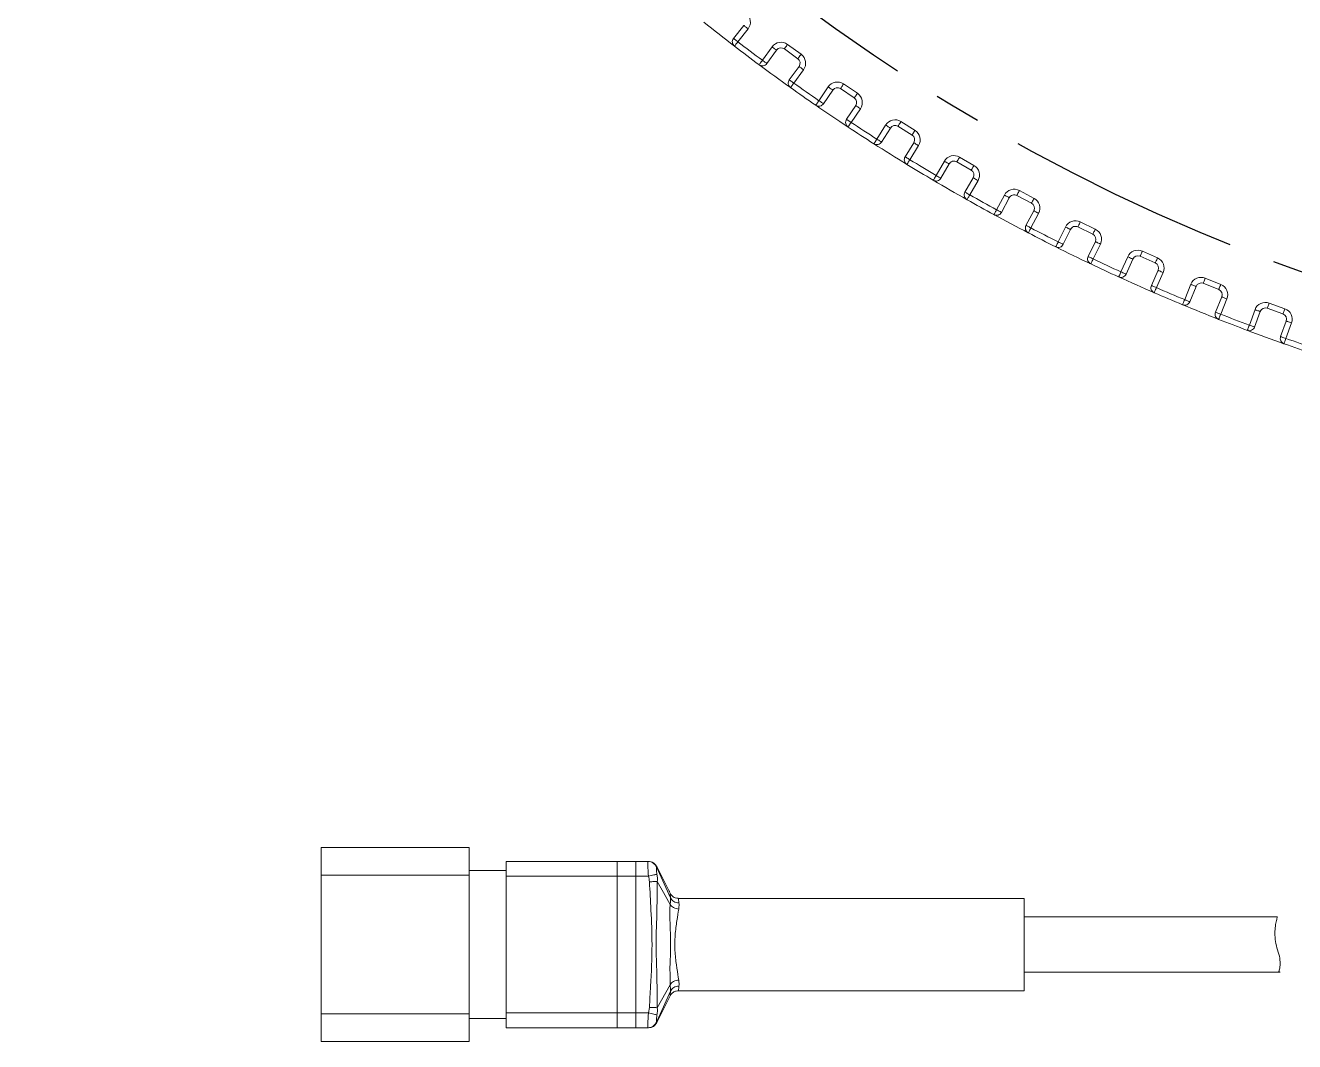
# Model space of a CAD drawing. Header units: millimetres. Extents: x 37 to 851, y 144 to 480.
# Drawn here: x 599 to 667.6, y 180 to 234.9 of the extents above; entities that cross this region are included whole.
import ezdxf

# ---------------------------------------------------------------- set-up
doc = ezdxf.new("R2010")
doc.units = ezdxf.units.MM
doc.linetypes.add('CENTERX2', pattern=[20.32, 12.7, -2.54, 2.54, -2.54])
doc.layers.add('FORMAT', color=7, linetype='Continuous')

msp = doc.modelspace()

# ---------------------------------------------------------------- linework, layer by layer
at = {"color": 7, "linetype": 'Continuous', "lineweight": 15}
for p, q in [((637.29966, 234.2274), (637.8506, 234.93258)), ((638.08701, 234.74788), (637.53606, 234.0427)), ((638.86131, 233.04405), (639.38731, 233.76803)), ((639.63001, 233.59169), (639.10401, 232.86772)), ((640.77717, 233.12906), (640.04905, 233.65806)), ((640.22539, 233.90077), (640.95351, 233.37176)), ((640.31754, 231.98604), (640.84354, 232.71001)), ((641.08624, 232.53368), (640.56025, 231.80971)), ((641.91954, 230.85792), (642.41995, 231.59981)), ((642.66866, 231.43205), (642.16825, 230.69016)), ((643.83126, 231.00973), (643.08513, 231.513)), ((643.25289, 231.76172), (643.99902, 231.25844)), ((643.41181, 229.85138), (643.91222, 230.59326)), ((644.16093, 230.4255), (643.66052, 229.68361)), ((645.0522, 228.77985), (645.52641, 229.53875)), ((645.78083, 229.37978), (645.30661, 228.62087)), ((646.95746, 228.99828), (646.19422, 229.47521)), ((646.35319, 229.72963), (647.11644, 229.2527)), ((646.57869, 227.826), (647.0529, 228.5849)), ((647.30732, 228.42592), (646.8331, 227.66701)), ((648.25547, 226.81237), (648.70291, 227.58736)), ((648.96272, 227.43736), (648.51528, 226.66236)), ((650.15195, 227.09716), (649.37253, 227.54716)), ((649.52253, 227.80697), (650.30195, 227.35697)), ((649.81432, 225.91237), (650.26176, 226.68736)), ((650.52157, 226.53736), (650.07413, 225.76237)), ((652.75704, 225.9961), (653.55169, 225.57357)), ((651.52546, 224.95788), (651.94558, 225.74801)), ((652.21047, 225.60717), (651.79035, 224.81704)), ((653.41085, 225.30869), (652.61619, 225.73121)), ((653.11477, 224.11283), (653.53489, 224.90296)), ((653.79977, 224.76212), (653.37965, 223.97199)), ((654.85818, 223.21864), (655.25047, 224.02296)), ((655.52011, 223.89145), (655.12782, 223.08713)), ((656.73017, 223.63504), (655.92126, 224.02957)), ((656.05277, 224.29921), (656.86168, 223.90467)), ((656.47601, 222.42958), (656.8683, 223.23389)), ((657.13794, 223.10238), (656.74564, 222.29806)), ((658.24956, 221.59677), (658.61355, 222.41429)), ((660.10588, 222.07824), (659.28369, 222.44431)), ((659.40571, 222.71838), (660.2279, 222.35231)), ((658.88761, 222.29227), (658.52363, 221.47476)), ((659.89395, 220.86465), (660.25793, 221.68216)), ((660.53199, 221.56014), (660.16801, 220.74262)), ((662.81179, 221.25551), (663.64625, 220.91838)), ((661.69549, 220.09425), (662.03071, 220.92397)), ((662.30887, 220.81159), (661.97364, 219.98187)), ((663.53387, 220.64022), (662.69941, 220.97736)), ((663.36442, 219.41996), (663.69964, 220.24968)), ((663.9778, 220.1373), (663.64257, 219.30758)), ((667.00996, 219.3227), (666.16423, 219.63051)), ((666.26684, 219.91242), (667.11256, 219.60461)), ((665.19175, 218.71291), (665.49781, 219.55382)), ((665.77972, 219.45121), (665.47365, 218.6103)), ((666.88319, 218.09727), (667.18926, 218.93818)), ((667.47117, 218.83558), (667.1651, 217.99466)), ((615.01224, 190.45388), (618.01224, 190.45388)), ((615.01224, 188.95387), (615.01224, 190.45388)), ((618.01224, 190.45388), (623.01224, 190.45388)), ((623.01224, 190.45388), (623.01224, 188.95387)), ((625.01224, 189.70387), (631.01224, 189.70387)), ((632.01224, 189.70387), (631.01224, 189.70387)), ((632.01224, 189.70387), (632.67723, 189.70387)), ((632.67723, 189.70387), (632.68712, 189.70387)), ((633.89116, 187.94214), (633.15033, 189.42708)), ((623.01224, 188.95387), (615.01224, 188.95387)), ((615.01224, 181.45387), (615.01224, 188.95387)), ((623.01224, 189.20388), (625.01224, 189.20388)), ((623.01224, 181.45387), (623.01224, 188.95387)), ((625.01224, 181.50387), (625.01224, 188.90387)), ((625.01224, 188.90387), (631.01224, 188.90387)), ((631.01224, 181.50387), (631.01224, 188.90387)), ((632.01224, 188.90387), (631.01224, 188.90387)), ((632.01224, 188.90387), (632.70192, 188.90387)), ((632.01224, 181.50387), (632.01224, 188.90387)), ((633.14528, 189.404), (633.88672, 187.73277)), ((653.01224, 187.70387), (634.32444, 187.70387)), ((653.01224, 182.70387), (653.01224, 187.70387)), ((666.70612, 186.70386), (653.01224, 186.70386)), ((653.01224, 183.70387), (666.85287, 183.70387)), ((633.17399, 181.78824), (633.88046, 183.03031)), ((634.32444, 182.70387), (653.01224, 182.70387)), ((633.15033, 180.98066), (633.89116, 182.4656)), ((615.01224, 181.45387), (623.01224, 181.45387)), ((615.01224, 179.95388), (615.01224, 181.45387)), ((623.01224, 181.45387), (623.01224, 179.95388)), ((623.01224, 181.20388), (625.01224, 181.20388)), ((625.01224, 181.50387), (631.01224, 181.50387)), ((632.01224, 181.50387), (631.01224, 181.50387)), ((632.01224, 181.50387), (632.70192, 181.50387)), ((632.70192, 181.50387), (632.75331, 181.80912)), ((625.01224, 180.70387), (631.01224, 180.70387)), ((632.01224, 180.70387), (631.01224, 180.70387)), ((632.01224, 180.70387), (632.67723, 180.70387)), ((632.68712, 180.70387), (632.67723, 180.70387)), ((618.01224, 179.95388), (615.01224, 179.95388)), ((623.01224, 179.95388), (618.01224, 179.95388))]:
    msp.add_line(p, q, dxfattribs=at)
at = {"color": 7, "linetype": 'Continuous', "lineweight": 15, "flags": 128}
for points in [[(637.8506, 234.93258), (637.85515, 234.92903), (637.8686, 234.91852), (637.89044, 234.90145), (637.91984, 234.87848), (637.95567, 234.85049), (637.99654, 234.81856), (638.04088, 234.78391), (638.08701, 234.74788)], [(637.29966, 234.2274), (637.3042, 234.22385), (637.31766, 234.21334), (637.3395, 234.19627), (637.3689, 234.1733), (637.40472, 234.14532), (637.4456, 234.11338), (637.48994, 234.07873), (637.53606, 234.0427)], [(637.35368, 233.80451), (637.35718, 233.80909), (637.36756, 233.82264), (637.38441, 233.84465), (637.4071, 233.87427), (637.43473, 233.91037), (637.46626, 233.95155), (637.50048, 233.99623), (637.53606, 234.0427)], [(639.63001, 233.59169), (639.62535, 233.59508), (639.61154, 233.60512), (639.58911, 233.62141), (639.55892, 233.64334), (639.52215, 233.67007), (639.48019, 233.70055), (639.43466, 233.73363), (639.38731, 233.76803)], [(640.04905, 233.65806), (640.05244, 233.66273), (640.06248, 233.67654), (640.07877, 233.69897), (640.1007, 233.72915), (640.12743, 233.76593), (640.15791, 233.80789), (640.19099, 233.85342), (640.22539, 233.90077)], [(640.77717, 233.12906), (640.78056, 233.13372), (640.79059, 233.14754), (640.80689, 233.16996), (640.82882, 233.20014), (640.85554, 233.23692), (640.88603, 233.27888), (640.9191, 233.32441), (640.95351, 233.37176)], [(638.68262, 232.80308), (638.68605, 232.80771), (638.69622, 232.82142), (638.71273, 232.84369), (638.73496, 232.87366), (638.76203, 232.91017), (638.79293, 232.95184), (638.82645, 232.99704), (638.86131, 233.04405)], [(639.10401, 232.86772), (639.09935, 232.87111), (639.08554, 232.88114), (639.06311, 232.89744), (639.03293, 232.91937), (638.99615, 232.94609), (638.95419, 232.97657), (638.90866, 233.00965), (638.86131, 233.04405)], [(640.84354, 232.71001), (640.8482, 232.70662), (640.86201, 232.6966), (640.88444, 232.6803), (640.91462, 232.65837), (640.9514, 232.63165), (640.99337, 232.60116), (641.03889, 232.56808), (641.08624, 232.53368)], [(640.31754, 231.98604), (640.32221, 231.98265), (640.33601, 231.97262), (640.35845, 231.95632), (640.38863, 231.93439), (640.4254, 231.90768), (640.46737, 231.87719), (640.5129, 231.84411), (640.56025, 231.80971)], [(640.38628, 231.56529), (640.38963, 231.56999), (640.39953, 231.5839), (640.4156, 231.60649), (640.43724, 231.63688), (640.4636, 231.67391), (640.49367, 231.71617), (640.52631, 231.76203), (640.56025, 231.80971)], [(642.66866, 231.43205), (642.66388, 231.43527), (642.64973, 231.44482), (642.62675, 231.46032), (642.59581, 231.48119), (642.55813, 231.50661), (642.51513, 231.53561), (642.46847, 231.56708), (642.41995, 231.59981)], [(643.08513, 231.513), (643.08835, 231.51779), (643.0979, 231.53194), (643.1134, 231.55492), (643.13426, 231.58585), (643.15969, 231.62354), (643.18869, 231.66654), (643.22016, 231.71319), (643.25289, 231.76172)], [(641.74937, 230.61086), (641.75263, 230.6156), (641.76232, 230.62966), (641.77804, 230.65249), (641.79921, 230.68322), (641.82499, 230.72066), (641.85441, 230.76337), (641.88634, 230.80972), (641.91954, 230.85792)], [(642.16825, 230.69016), (642.16347, 230.69339), (642.14932, 230.70293), (642.12633, 230.71844), (642.0954, 230.7393), (642.05772, 230.76472), (642.01471, 230.79372), (641.96806, 230.82519), (641.91954, 230.85792)], [(643.83126, 231.00973), (643.83449, 231.01451), (643.84403, 231.02866), (643.85954, 231.05165), (643.8804, 231.08258), (643.90582, 231.12027), (643.93482, 231.16327), (643.96629, 231.20992), (643.99902, 231.25844)], [(643.91222, 230.59326), (643.917, 230.59004), (643.93115, 230.58049), (643.95413, 230.56499), (643.98506, 230.54413), (644.02275, 230.51871), (644.06575, 230.4897), (644.11241, 230.45823), (644.16093, 230.4255)], [(643.41181, 229.85138), (643.41659, 229.84815), (643.43074, 229.83861), (643.45372, 229.8231), (643.48465, 229.80224), (643.52234, 229.77682), (643.56534, 229.74781), (643.612, 229.71634), (643.66052, 229.68361)], [(643.49519, 229.43328), (643.49837, 229.43809), (643.50778, 229.45234), (643.52305, 229.47547), (643.54361, 229.5066), (643.56867, 229.54454), (643.59725, 229.58782), (643.62826, 229.63478), (643.66052, 229.68361)], [(645.78083, 229.37978), (645.77594, 229.38283), (645.76146, 229.39188), (645.73795, 229.40657), (645.70631, 229.42634), (645.66776, 229.45043), (645.62377, 229.47791), (645.57605, 229.50773), (645.52641, 229.53875)], [(646.19422, 229.47521), (646.19727, 229.4801), (646.20632, 229.49458), (646.22101, 229.51809), (646.24078, 229.54973), (646.26487, 229.58828), (646.29236, 229.63227), (646.32218, 229.67999), (646.35319, 229.72963)], [(646.95746, 228.99828), (646.96052, 229.00317), (646.96956, 229.01765), (646.98425, 229.04116), (647.00403, 229.0728), (647.02811, 229.11135), (647.0556, 229.15534), (647.08542, 229.20306), (647.11644, 229.2527)], [(644.89075, 228.52699), (644.89385, 228.53186), (644.90304, 228.54624), (644.91796, 228.56961), (644.93803, 228.60105), (644.9625, 228.63937), (644.99042, 228.68309), (645.0207, 228.73052), (645.0522, 228.77985)], [(645.30661, 228.62087), (645.30172, 228.62392), (645.28725, 228.63298), (645.26374, 228.64766), (645.2321, 228.66743), (645.19354, 228.69152), (645.14956, 228.71901), (645.10183, 228.74883), (645.0522, 228.77985)], [(647.0529, 228.5849), (647.05779, 228.58184), (647.07226, 228.57279), (647.09578, 228.5581), (647.12741, 228.53833), (647.16597, 228.51424), (647.20996, 228.48676), (647.25768, 228.45693), (647.30732, 228.42592)], [(646.57869, 227.826), (646.58357, 227.82294), (646.59805, 227.81389), (646.62156, 227.7992), (646.6532, 227.77943), (646.69175, 227.75534), (646.73574, 227.72786), (646.78347, 227.69803), (646.8331, 227.66701)], [(646.67661, 227.41107), (646.67962, 227.41598), (646.68852, 227.43055), (646.70298, 227.4542), (646.72245, 227.48603), (646.74616, 227.52481), (646.77321, 227.56907), (646.80257, 227.61708), (646.8331, 227.66701)], [(648.96272, 227.43736), (648.95773, 227.44024), (648.94295, 227.44877), (648.91894, 227.46264), (648.88663, 227.48129), (648.84725, 227.50402), (648.80234, 227.52995), (648.7536, 227.55809), (648.70291, 227.58736)], [(649.37253, 227.54716), (649.37541, 227.55216), (649.38395, 227.56694), (649.39781, 227.59095), (649.41646, 227.62326), (649.4392, 227.66263), (649.46513, 227.70755), (649.49327, 227.75629), (649.52253, 227.80697)], [(650.15195, 227.09716), (650.15483, 227.10216), (650.16337, 227.11694), (650.17723, 227.14095), (650.19589, 227.17326), (650.21862, 227.21263), (650.24455, 227.25755), (650.27269, 227.30629), (650.30195, 227.35697)], [(648.10295, 226.55403), (648.10588, 226.559), (648.11456, 226.5737), (648.12865, 226.59757), (648.14762, 226.6297), (648.17073, 226.66885), (648.19711, 226.7135), (648.22572, 226.76197), (648.25547, 226.81237)], [(648.51528, 226.66236), (648.51029, 226.66525), (648.4955, 226.67379), (648.4715, 226.68764), (648.43919, 226.7063), (648.39982, 226.72903), (648.3549, 226.75497), (648.30616, 226.7831), (648.25547, 226.81237)], [(650.26176, 226.68736), (650.26675, 226.68448), (650.28154, 226.67594), (650.30554, 226.66208), (650.33785, 226.64342), (650.37723, 226.62069), (650.42214, 226.59476), (650.47088, 226.56662), (650.52157, 226.53736)], [(649.81432, 225.91237), (649.81931, 225.90948), (649.83409, 225.90095), (649.8581, 225.88709), (649.89041, 225.86843), (649.92979, 225.84571), (649.9747, 225.81977), (650.02344, 225.79163), (650.07413, 225.76237)], [(652.61619, 225.73121), (652.6189, 225.7363), (652.62691, 225.75137), (652.63993, 225.77586), (652.65744, 225.8088), (652.67879, 225.84894), (652.70314, 225.89473), (652.72956, 225.94443), (652.75704, 225.9961)], [(649.92667, 225.50111), (649.9295, 225.50613), (649.93789, 225.52099), (649.95152, 225.54514), (649.96986, 225.57763), (649.9922, 225.61722), (650.0177, 225.66239), (650.04536, 225.7114), (650.07413, 225.76237)], [(652.21047, 225.60717), (652.20538, 225.60988), (652.1903, 225.61789), (652.16582, 225.63091), (652.13289, 225.64842), (652.09275, 225.66977), (652.04695, 225.69412), (651.99726, 225.72054), (651.94558, 225.74801)], [(653.41085, 225.30869), (653.41355, 225.31378), (653.42157, 225.32885), (653.43458, 225.35333), (653.4521, 225.38627), (653.47344, 225.42641), (653.49779, 225.47221), (653.52421, 225.5219), (653.55169, 225.57357)], [(651.38205, 224.69438), (651.3848, 224.69944), (651.39296, 224.71444), (651.40622, 224.73879), (651.42405, 224.77156), (651.44578, 224.81149), (651.47058, 224.85704), (651.49748, 224.90647), (651.52546, 224.95788)], [(651.79035, 224.81704), (651.78526, 224.81975), (651.77018, 224.82775), (651.7457, 224.84077), (651.71276, 224.85829), (651.67262, 224.87963), (651.62683, 224.90398), (651.57714, 224.9304), (651.52546, 224.95788)], [(653.53489, 224.90296), (653.53998, 224.90026), (653.55505, 224.89224), (653.57953, 224.87923), (653.61247, 224.86171), (653.65261, 224.84037), (653.69841, 224.81602), (653.7481, 224.7896), (653.79977, 224.76212)], [(653.11477, 224.11283), (653.11986, 224.11012), (653.13493, 224.10211), (653.15941, 224.0891), (653.19235, 224.07158), (653.23249, 224.05023), (653.27829, 224.02589), (653.32797, 223.99947), (653.37965, 223.97199)], [(653.2414, 223.70574), (653.24406, 223.71086), (653.25192, 223.72601), (653.2647, 223.75062), (653.28189, 223.78373), (653.30284, 223.82407), (653.32674, 223.8701), (653.35268, 223.92005), (653.37965, 223.97199)], [(655.52011, 223.89145), (655.51493, 223.89397), (655.49958, 223.90145), (655.47466, 223.91361), (655.44113, 223.92996), (655.40027, 223.94989), (655.35366, 223.97263), (655.30307, 223.9973), (655.25047, 224.02296)], [(655.92126, 224.02957), (655.92378, 224.03475), (655.93127, 224.05009), (655.94342, 224.07502), (655.95978, 224.10855), (655.97971, 224.14941), (656.00244, 224.19602), (656.02711, 224.2466), (656.05277, 224.29921)], [(656.73017, 223.63504), (656.7327, 223.64022), (656.74018, 223.65556), (656.75233, 223.68048), (656.76869, 223.71401), (656.78862, 223.75487), (656.81135, 223.80149), (656.83603, 223.85207), (656.86168, 223.90467)], [(654.72404, 222.9503), (654.72662, 222.95545), (654.73426, 222.97073), (654.74665, 222.99552), (654.76333, 223.02889), (654.78366, 223.06956), (654.80685, 223.11595), (654.83201, 223.16629), (654.85818, 223.21864)], [(655.12782, 223.08713), (655.12264, 223.08965), (655.10729, 223.09714), (655.08237, 223.10929), (655.04884, 223.12565), (655.00798, 223.14558), (654.96136, 223.16832), (654.91078, 223.19299), (654.85818, 223.21864)], [(656.8683, 223.23389), (656.87348, 223.23136), (656.88882, 223.22388), (656.91374, 223.21172), (656.94727, 223.19537), (656.98813, 223.17544), (657.03475, 223.1527), (657.08533, 223.12803), (657.13794, 223.10238)], [(656.47601, 222.42958), (656.48119, 222.42704), (656.49653, 222.41956), (656.52145, 222.40741), (656.55498, 222.39106), (656.59584, 222.37113), (656.64246, 222.34839), (656.69304, 222.32372), (656.74564, 222.29806)], [(658.88761, 222.29227), (658.88234, 222.29461), (658.86675, 222.30155), (658.84142, 222.31283), (658.80734, 222.32801), (658.76581, 222.3465), (658.71842, 222.3676), (658.66701, 222.39048), (658.61355, 222.41429)], [(659.28369, 222.44431), (659.28604, 222.44957), (659.29298, 222.46518), (659.30426, 222.4905), (659.31943, 222.52458), (659.33792, 222.56612), (659.35902, 222.61349), (659.38191, 222.6649), (659.40571, 222.71838)], [(656.61677, 222.02716), (656.61925, 222.03236), (656.62658, 222.04778), (656.63849, 222.07281), (656.65452, 222.1065), (656.67405, 222.14756), (656.69633, 222.19439), (656.7205, 222.24521), (656.74564, 222.29806)], [(660.10588, 222.07824), (660.10823, 222.08351), (660.11517, 222.09911), (660.12645, 222.12444), (660.14162, 222.15852), (660.16012, 222.20005), (660.18121, 222.24743), (660.2041, 222.29884), (660.2279, 222.35231)], [(660.25793, 221.68216), (660.26319, 221.67982), (660.27879, 221.67287), (660.30412, 221.6616), (660.3382, 221.64642), (660.37973, 221.62793), (660.42711, 221.60684), (660.47852, 221.58394), (660.53199, 221.56014)], [(658.12488, 221.32391), (658.12727, 221.32916), (658.13437, 221.34468), (658.14589, 221.3699), (658.1614, 221.40383), (658.18029, 221.44518), (658.20185, 221.49235), (658.22524, 221.54354), (658.24956, 221.59677)], [(658.52363, 221.47476), (658.51836, 221.47709), (658.50277, 221.48404), (658.47744, 221.49532), (658.44336, 221.5105), (658.40183, 221.52898), (658.35444, 221.55008), (658.30303, 221.57297), (658.24956, 221.59677)], [(662.69941, 220.97736), (662.70156, 220.9827), (662.70796, 220.99854), (662.71835, 221.02424), (662.73232, 221.05883), (662.74935, 221.10098), (662.76878, 221.14908), (662.78986, 221.20125), (662.81179, 221.25551)], [(659.89395, 220.86465), (659.89921, 220.8623), (659.91481, 220.85536), (659.94013, 220.84409), (659.97422, 220.82891), (660.01575, 220.81042), (660.06313, 220.78932), (660.11454, 220.76643), (660.16801, 220.74262)], [(660.04867, 220.46738), (660.05096, 220.47267), (660.05775, 220.48834), (660.06878, 220.51377), (660.08362, 220.548), (660.10171, 220.58971), (660.12234, 220.6373), (660.14473, 220.68893), (660.16801, 220.74262)], [(662.30887, 220.81159), (662.30352, 220.81375), (662.2877, 220.82015), (662.26199, 220.83053), (662.2274, 220.8445), (662.18525, 220.86154), (662.13716, 220.88097), (662.08498, 220.90204), (662.03071, 220.92397)], [(663.53387, 220.64022), (663.53603, 220.64557), (663.54243, 220.66139), (663.55281, 220.68709), (663.56679, 220.72169), (663.58382, 220.76384), (663.60325, 220.81193), (663.62433, 220.86411), (663.64625, 220.91838)], [(661.5804, 219.8172), (661.58261, 219.82253), (661.58916, 219.83829), (661.59979, 219.8639), (661.61411, 219.89835), (661.63155, 219.94033), (661.65144, 219.98823), (661.67303, 220.04021), (661.69549, 220.09425)], [(661.97364, 219.98187), (661.9683, 219.98403), (661.95247, 219.99043), (661.92676, 220.00081), (661.89217, 220.01478), (661.85002, 220.03182), (661.80193, 220.05125), (661.74975, 220.07233), (661.69549, 220.09425)], [(663.69964, 220.24968), (663.70499, 220.24752), (663.72082, 220.24113), (663.74652, 220.23074), (663.78112, 220.21676), (663.82326, 220.19974), (663.87135, 220.18031), (663.92353, 220.15922), (663.9778, 220.1373)], [(666.16423, 219.63051), (666.16621, 219.63593), (666.17204, 219.65197), (666.18153, 219.67803), (666.19429, 219.71309), (666.20983, 219.7558), (666.22757, 219.80454), (666.24682, 219.85743), (666.26684, 219.91242)], [(663.36442, 219.41996), (663.36976, 219.4178), (663.38559, 219.41141), (663.4113, 219.40102), (663.44588, 219.38704), (663.48804, 219.37001), (663.53613, 219.35059), (663.58831, 219.3295), (663.64257, 219.30758)], [(663.53291, 219.02834), (663.53501, 219.03371), (663.54126, 219.0496), (663.55139, 219.0754), (663.56503, 219.11013), (663.58165, 219.15244), (663.6006, 219.20072), (663.62118, 219.2531), (663.64257, 219.30758)], [(665.77972, 219.45121), (665.7743, 219.45318), (665.75826, 219.45902), (665.73221, 219.46851), (665.69715, 219.48126), (665.65443, 219.49681), (665.60569, 219.51455), (665.55281, 219.5338), (665.49781, 219.55382)], [(667.00996, 219.3227), (667.01193, 219.32812), (667.01777, 219.34416), (667.02725, 219.3702), (667.04001, 219.40527), (667.05556, 219.44799), (667.0733, 219.49672), (667.09254, 219.54961), (667.11256, 219.60461)], [(667.18926, 218.93818), (667.19468, 218.93621), (667.21072, 218.93037), (667.23677, 218.92089), (667.27183, 218.90813), (667.31455, 218.89259), (667.36328, 218.87485), (667.41617, 218.85559), (667.47117, 218.83558)], [(665.08639, 218.43201), (665.08842, 218.43741), (665.09441, 218.4534), (665.10415, 218.47935), (665.11725, 218.51428), (665.13322, 218.55685), (665.15143, 218.60541), (665.17119, 218.65811), (665.19175, 218.71291)], [(665.47365, 218.6103), (665.46824, 218.61227), (665.4522, 218.61811), (665.42614, 218.62759), (665.39109, 218.64035), (665.34836, 218.6559), (665.29963, 218.67364), (665.24674, 218.69289), (665.19175, 218.71291)], [(666.88319, 218.09727), (666.88861, 218.0953), (666.90465, 218.08946), (666.9307, 218.07998), (666.96576, 218.06722), (667.00848, 218.05167), (667.05722, 218.03393), (667.1101, 218.01468), (667.1651, 217.99466)], [(667.06525, 217.71177), (667.06716, 217.7172), (667.07285, 217.7333), (667.08207, 217.75945), (667.09449, 217.79463), (667.10963, 217.83749), (667.12689, 217.88641), (667.14562, 217.93948), (667.1651, 217.99466)], [(632.70192, 188.90387), (632.77685, 188.92119), (632.85, 188.93808), (632.91963, 188.95416), (632.98408, 188.96905), (633.0418, 188.98239), (633.09145, 188.99386), (633.13182, 189.00319), (633.16195, 189.01015)], [(633.17399, 188.61951), (633.51224, 188.02482), (633.88046, 187.37744)], [(633.14528, 181.00374), (633.51224, 181.83089), (633.88672, 182.67496)], [(632.70192, 181.50387), (632.77685, 181.48657), (632.85, 181.46965), (632.91963, 181.45357), (632.98408, 181.43869), (633.0418, 181.42535), (633.09145, 181.41388), (633.13182, 181.40455), (633.16195, 181.39759)]]:
    msp.add_lwpolyline(points, dxfattribs=at)
at = {"color": 8, "linetype": 'Continuous', "lineweight": 15, "flags": 128}
for points in [[(633.15033, 189.42708), (633.14776, 189.41425), (633.14528, 189.404), (633.14528, 189.404), (633.14528, 189.404)], [(633.8743, 182.46037), (633.87533, 182.4755), (633.88672, 182.67495), (633.88672, 182.67496), (633.88672, 182.67496)]]:
    msp.add_lwpolyline(points, dxfattribs=at)
at = {"color": 7, "linetype": 'Continuous', "lineweight": 15}
for centre, radius, start, end in [((637.6142, 235.11727), 0.6, 322, 52), ((703.01224, 319.55387), 108, 231.4413972, 232.5586028), ((637.53606, 234.0427), 0.3, 142, 232.5586028), ((703.01224, 319.55387), 107.7, 232.5586028, 233.4413972), ((703.01224, 319.55387), 108, 232.5586028, 233.4413972), ((639.87272, 233.41536), 0.6, 54, 144), ((639.87272, 233.41536), 0.3, 54, 144), ((640.60083, 232.88635), 0.6, 324, 54), ((638.86131, 233.04406), 0.3, 233.4413972, 324), ((703.01224, 319.55387), 108, 233.4413972, 234.5586028), ((640.60083, 232.88635), 0.3, 324, 54), ((640.56025, 231.80971), 0.3, 144, 234.5586028), ((703.01224, 319.55387), 108, 234.5586028, 235.4413972), ((703.01224, 319.55387), 107.7, 234.5586028, 235.4413972), ((642.91737, 231.26429), 0.6, 56, 146), ((642.91737, 231.26429), 0.3, 56, 146), ((641.91954, 230.85792), 0.3, 235.4413972, 326), ((703.01224, 319.55387), 108, 235.4413972, 236.5586028), ((643.66351, 230.76102), 0.3, 326, 56), ((643.66351, 230.76102), 0.6, 326, 56), ((643.66052, 229.68361), 0.3, 146, 236.5586028), ((703.01224, 319.55387), 108, 236.5586028, 237.4413972), ((703.01224, 319.55387), 107.7, 236.5586028, 237.4413972), ((646.03524, 229.2208), 0.6, 58, 148), ((646.03524, 229.2208), 0.3, 58, 148), ((646.79849, 228.74387), 0.6, 328, 58), ((645.0522, 228.77985), 0.3, 237.4413972, 328), ((646.79849, 228.74387), 0.3, 328, 58), ((703.01224, 319.55387), 108, 237.4413972, 238.5586028), ((649.22253, 227.28736), 0.6, 60, 150), ((646.8331, 227.66702), 0.3, 148, 238.5586028), ((703.01224, 319.55387), 108, 238.5586028, 239.4413972), ((703.01224, 319.55387), 107.7, 238.5586028, 239.4413972), ((649.22253, 227.28736), 0.3, 60, 150), ((650.00195, 226.83736), 0.6, 330, 60), ((648.25547, 226.81237), 0.3, 239.4413972, 330), ((703.01224, 319.55387), 108, 239.4413972, 240.5586028), ((650.00195, 226.83736), 0.3, 330, 60), ((650.07413, 225.76237), 0.3, 150, 240.5586028), ((652.47535, 225.46633), 0.6, 62, 152), ((703.01224, 319.55387), 108, 240.5586028, 241.4413972), ((703.01224, 319.55387), 107.7, 240.5586028, 241.4413972), ((652.47535, 225.46633), 0.3, 62, 152), ((653.27, 225.04381), 0.3, 332, 62), ((653.27, 225.04381), 0.6, 332, 62), ((651.52546, 224.95788), 0.3, 241.4413972, 332), ((703.01224, 319.55387), 108, 241.4413972, 242.5586028), ((653.37965, 223.97199), 0.3, 152, 242.5586028), ((703.01224, 319.55387), 107.7, 242.5586028, 243.4413972), ((655.78975, 223.75993), 0.6, 64, 154), ((655.78975, 223.75993), 0.3, 64, 154), ((656.59866, 223.3654), 0.6, 334, 64), ((703.01224, 319.55387), 108, 242.5586028, 243.4413972), ((654.85818, 223.21864), 0.3, 243.4413972, 334), ((656.59866, 223.3654), 0.3, 334, 64), ((703.01224, 319.55387), 108, 243.4413972, 244.5586028), ((656.74565, 222.29806), 0.3, 154, 244.5586028), ((659.16167, 222.17025), 0.6, 66, 156), ((659.16167, 222.17025), 0.3, 66, 156), ((703.01224, 319.55387), 108, 244.5586028, 245.4413972), ((703.01224, 319.55387), 107.7, 244.5586028, 245.4413972), ((659.98386, 221.80418), 0.3, 336, 66), ((659.98386, 221.80418), 0.6, 336, 66), ((658.24956, 221.59677), 0.3, 245.4413972, 336), ((703.01224, 319.55387), 108, 245.4413972, 246.5586028), ((662.58702, 220.69921), 0.6, 68, 158), ((662.58702, 220.69921), 0.3, 68, 158), ((660.16801, 220.74263), 0.3, 156, 246.5586028), ((703.01224, 319.55387), 108, 246.5586028, 247.4413972), ((703.01224, 319.55387), 107.7, 246.5586028, 247.4413972), ((663.42149, 220.36206), 0.3, 338, 68), ((663.42149, 220.36206), 0.6, 338, 68), ((661.69549, 220.09425), 0.3, 247.4413972, 338), ((703.01224, 319.55387), 108, 247.4413972, 248.5586028), ((666.06163, 219.34861), 0.6, 70, 160), ((666.06163, 219.34861), 0.3, 70, 160), ((663.64257, 219.30758), 0.3, 158, 248.5586028), ((703.01224, 319.55387), 108, 248.5586028, 249.4413972), ((703.01224, 319.55387), 107.7, 248.5586028, 249.4413972), ((666.90735, 219.04079), 0.3, 340, 70), ((666.90735, 219.04079), 0.6, 340, 70), ((665.19175, 218.71291), 0.3, 249.4413972, 340), ((703.01224, 319.55387), 108, 249.4413972, 250.5586028), ((667.1651, 217.99466), 0.3, 160, 250.5586028), ((703.01224, 319.55387), 108, 250.5586028, 251.4413972), ((703.01224, 319.55387), 107.7, 250.5586028, 251.4413972), ((632.67642, 189.20668), 0.49719, 20.5454984, 89.9072048), ((632.70292, 189.20387), 0.5, 26.484952, 90), ((632.6764, 181.20109), 0.49722, 270.0951428, 339.4521539), ((632.70292, 181.20387), 0.5, 270, 333.503875)]:
    msp.add_arc(centre, radius, start, end, dxfattribs=at)
for points, knots in [([(625.01224, 188.90387), (625.01224, 189.0092), (625.01224, 189.21904), (625.01224, 189.4801), (625.01224, 189.6645), (625.01224, 189.69076), (625.01224, 189.70387)], [0, 0, 0, 0, 0.25095073, 0.49994508, 0.75026174, 1, 1, 1, 1]), ([(631.01224, 189.70387), (631.01224, 189.7006), (631.01224, 189.69405), (631.01224, 189.62832), (631.01224, 189.48214), (631.01224, 189.21757), (631.01224, 189.00854), (631.01224, 188.90387)], [0, 0, 0, 0, 0.12536979, 0.25077672, 0.5008711, 0.75005221, 1, 1, 1, 1]), ([(632.01224, 188.90387), (632.01224, 189.00454), (632.01224, 189.15941), (632.01224, 189.34542), (632.01224, 189.47384), (632.01224, 189.57672), (632.01224, 189.67689), (632.01224, 189.69324), (632.01224, 189.70387)], [0, 0, 0, 0, 0.23947077, 0.36841036, 0.49999591, 0.63158684, 0.76053115, 1, 1, 1, 1]), ([(632.70192, 188.90387), (632.70191, 188.90389), (632.70058, 188.91453), (632.69481, 189.01294), (632.67945, 189.19922), (632.6732, 189.37097), (632.66892, 189.51512), (632.66834, 189.63197), (632.66978, 189.69534), (632.67723, 189.70387), (632.67723, 189.70387), (632.67723, 189.70387)], [0, 0, 0, 0, 0.00004795, 0.02567739, 0.2359761, 0.44795346, 0.4952971, 0.70319281, 0.91351973, 0.99995223, 1, 1, 1, 1]), ([(632.68712, 189.70387), (632.73544, 189.69982), (632.83209, 189.69171), (632.9643, 189.62744), (633.07612, 189.532), (633.12222, 189.44667), (633.14528, 189.404)], [0, 0, 0, 0, 0.25000068, 0.49999889, 0.74999311, 1, 1, 1, 1]), ([(632.75331, 188.59862), (632.75314, 188.60162), (632.74724, 188.70466), (632.72424, 188.80573), (632.70192, 188.90387)], [0, 0, 0, 0, 0.02907281, 1, 1, 1, 1]), ([(633.14199, 189.38117), (633.14096, 189.37872), (633.13739, 189.37019), (633.1348, 189.3339), (633.13556, 189.27986), (633.13896, 189.21414), (633.14361, 189.13687), (633.15575, 189.05294), (633.16195, 189.01015)], [0, 0, 0, 0, 0.08619332, 0.30027625, 0.51384317, 0.56061858, 0.77594994, 1, 1, 1, 1]), ([(633.14528, 189.404), (633.14528, 189.404), (633.14528, 189.404), (633.14363, 189.39258), (633.14199, 189.38117)], [0, 0, 0, 0, 0.00029896, 1, 1, 1, 1]), ([(633.16195, 189.01015), (633.17363, 188.92856), (633.19251, 188.79675), (633.1885, 188.66315), (633.17397, 188.61956), (633.17396, 188.61954)], [0, 0, 0, 0, 0.61888417, 0.99986972, 1, 1, 1, 1]), ([(632.7533, 188.5987), (632.79501, 188.60075), (632.87843, 188.60487), (632.99528, 188.61065), (633.09892, 188.61577), (633.14895, 188.61824), (633.17396, 188.61948)], [0, 0, 0, 0, 0.24999816, 0.49999736, 0.75000113, 1, 1, 1, 1]), ([(632.75331, 181.80912), (632.77403, 182.18961), (632.83562, 183.32039), (632.92599, 185.0754), (632.84525, 186.9592), (632.78184, 188.08992), (632.75331, 188.59862)], [0, 0, 0, 0, 0.16824265, 0.49998943, 0.77505174, 1, 1, 1, 1]), ([(633.17401, 188.61947), (633.17401, 188.61945), (633.17401, 188.10912), (633.16602, 186.97302), (633.0865, 185.07434), (633.17465, 183.30584), (633.17401, 182.1694), (633.17401, 181.78829), (633.17401, 181.78827)], [0, 0, 0, 0, 0.00000873, 0.22423935, 0.50000339, 0.83254074, 0.99999127, 1, 1, 1, 1]), ([(634.30851, 187.70635), (634.25591, 187.71121), (634.15677, 187.72037), (634.03319, 187.78753), (633.94477, 187.86665), (633.88735, 187.94691), (633.85336, 188.01849), (633.8359, 188.07352), (633.82836, 188.1091), (633.82576, 188.1248), (633.82498, 188.12999), (633.82444, 188.13361), (633.82401, 188.13682), (633.82382, 188.13821), (633.82391, 188.13756), (633.82394, 188.13731)], [0, 0, 0, 0, 0.20051564, 0.3779808, 0.52739238, 0.65273535, 0.75386629, 0.82908053, 0.87590967, 0.88946314, 0.89904203, 0.91026779, 0.92924079, 0.9732283, 1, 1, 1, 1]), ([(633.88047, 183.03031), (633.88047, 183.03033), (633.87016, 183.09221), (633.87945, 183.37852), (633.84943, 183.99293), (633.91209, 184.86245), (633.88688, 185.7567), (633.8646, 186.6381), (633.84388, 187.15789), (633.88047, 187.37741), (633.88047, 187.37743)], [0, 0, 0, 0, 0.0000131, 0.05438332, 0.24415244, 0.42763319, 0.61445085, 0.80706868, 0.9999869, 1, 1, 1, 1]), ([(633.88046, 187.37744), (633.88046, 187.37746), (633.88046, 187.41683), (633.88669, 187.48812), (633.89007, 187.61758), (633.88672, 187.68258), (633.88672, 187.73276), (633.88672, 187.73277)], [0, 0, 0, 0, 0.00009624, 0.25425642, 0.50375961, 0.99990176, 1, 1, 1, 1]), ([(634.3366, 187.12645), (634.28857, 187.13183), (634.19251, 187.1426), (634.06104, 187.19799), (633.94968, 187.27623), (633.90354, 187.3437), (633.88047, 187.37743)], [0, 0, 0, 0, 0.24999346, 0.5000018, 0.75001381, 1, 1, 1, 1]), ([(634.35087, 187.45651), (634.30122, 187.45957), (634.20191, 187.46569), (634.0668, 187.52466), (633.95379, 187.61337), (633.90907, 187.69297), (633.88672, 187.73277)], [0, 0, 0, 0, 0.25000723, 0.50000006, 0.75000107, 1, 1, 1, 1]), ([(634.35087, 187.45651), (634.35375, 187.40945), (634.3581, 187.33845), (634.34988, 187.22263), (634.34102, 187.15852), (634.3366, 187.12645)], [0, 0, 0, 0, 0.49566552, 0.74771813, 1, 1, 1, 1]), ([(634.3366, 187.12645), (634.30557, 186.92686), (634.24335, 186.52669), (634.12543, 185.72484), (634.11905, 184.88015), (634.20747, 184.08279), (634.29589, 183.56626), (634.32919, 183.3332), (634.33654, 183.28175)], [0, 0, 0, 0, 0.19126774, 0.3834813, 0.57416802, 0.75819614, 0.94662163, 1, 1, 1, 1]), ([(666.74823, 184.80069), (666.70218, 184.95055), (666.60996, 185.25063), (666.56465, 185.72072), (666.58407, 186.13772), (666.64184, 186.46564), (666.7011, 186.67492), (666.70458, 186.685), (666.70612, 186.68943)], [0, 0, 0, 0, 0.1703903, 0.34118394, 0.50532985, 0.67573604, 0.85745774, 1, 1, 1, 1]), ([(666.78921, 183.72168), (666.78954, 183.72235), (666.79034, 183.72395), (666.8376, 183.91326), (666.86578, 184.23952), (666.82366, 184.57349), (666.76164, 184.7603), (666.74823, 184.80069)], [0, 0, 0, 0, 0.17676302, 0.42620475, 0.68506867, 0.93190416, 1, 1, 1, 1]), ([(634.33653, 183.28175), (634.28851, 183.27631), (634.19247, 183.26543), (634.061, 183.2099), (633.94966, 183.13155), (633.90353, 183.06405), (633.88046, 183.0303)], [0, 0, 0, 0, 0.24999885, 0.49999424, 0.75000192, 1, 1, 1, 1]), ([(634.33653, 183.28175), (634.34444, 183.21939), (634.36039, 183.09354), (634.35406, 182.99895), (634.35087, 182.95123)], [0, 0, 0, 0, 0.49550967, 1, 1, 1, 1]), ([(633.88672, 182.67496), (633.88672, 182.67497), (633.88672, 182.72608), (633.89352, 182.81523), (633.88046, 182.9538), (633.88046, 183.03028), (633.88046, 183.0303)], [0, 0, 0, 0, 0.00009831, 0.50572816, 0.9999037, 1, 1, 1, 1]), ([(633.88672, 182.67496), (633.90907, 182.71477), (633.95379, 182.79437), (634.0668, 182.88308), (634.20191, 182.94205), (634.30122, 182.94817), (634.35087, 182.95123)], [0, 0, 0, 0, 0.24999893, 0.49999994, 0.74999277, 1, 1, 1, 1]), ([(633.89091, 182.45179), (633.89827, 182.46721), (633.93038, 182.5345), (634.03658, 182.62516), (634.18266, 182.69881), (634.28539, 182.69748), (634.32649, 182.69694)], [0, 0, 0, 0, 0.09679718, 0.42218616, 0.768809, 1, 1, 1, 1]), ([(625.01224, 180.70387), (625.01224, 180.71533), (625.01224, 180.73816), (625.01224, 180.9278), (625.01224, 181.19043), (625.01224, 181.39947), (625.01224, 181.50387)], [0, 0, 0, 0, 0.25095476, 0.49995039, 0.75026366, 1, 1, 1, 1]), ([(631.01224, 181.50387), (631.01224, 181.45164), (631.01224, 181.34717), (631.01224, 181.14742), (631.01224, 180.92706), (631.01224, 180.73979), (631.01224, 180.71585), (631.01224, 180.70387)], [0, 0, 0, 0, 0.12537025, 0.25077422, 0.50086482, 0.75004889, 1, 1, 1, 1]), ([(632.01224, 180.70387), (632.01224, 180.71451), (632.01224, 180.73087), (632.01224, 180.83101), (632.01224, 180.9339), (632.01224, 181.06232), (632.01224, 181.24833), (632.01224, 181.4032), (632.01224, 181.50387)], [0, 0, 0, 0, 0.23947186, 0.3684111, 0.50000246, 0.63158844, 0.76052845, 1, 1, 1, 1]), ([(632.67723, 180.70387), (632.67723, 180.70387), (632.67723, 180.70387), (632.66735, 180.72963), (632.66829, 180.82737), (632.67071, 180.96985), (632.67711, 181.15073), (632.69138, 181.35265), (632.69796, 181.47222), (632.70191, 181.50385), (632.70192, 181.50387)], [0, 0, 0, 0, 0.00004776, 0.19319157, 0.40420261, 0.50477658, 0.71352365, 0.92369125, 0.99995205, 1, 1, 1, 1]), ([(632.75331, 181.80912), (632.79502, 181.80705), (632.87845, 181.80292), (632.99532, 181.79713), (633.09896, 181.79198), (633.14899, 181.7895), (633.17401, 181.78827)], [0, 0, 0, 0, 0.24999381, 0.49999514, 0.75000006, 1, 1, 1, 1]), ([(633.16195, 181.39759), (633.15976, 181.38416), (633.15124, 181.33182), (633.14211, 181.2434), (633.13703, 181.16412), (633.13502, 181.09849), (633.13551, 181.04853), (633.13989, 181.03366), (633.14199, 181.02657)], [0, 0, 0, 0, 0.06992109, 0.27256715, 0.48630854, 0.58726517, 0.80320139, 1, 1, 1, 1]), ([(633.17396, 181.78819), (633.17397, 181.78818), (633.18857, 181.74437), (633.19256, 181.60784), (633.17347, 181.47675), (633.16195, 181.39759)], [0, 0, 0, 0, 0.00013474, 0.39619755, 1, 1, 1, 1]), ([(633.14528, 181.00374), (633.12222, 180.96108), (633.07611, 180.87575), (632.9643, 180.7803), (632.83209, 180.71603), (632.73544, 180.70792), (632.68712, 180.70387)], [0, 0, 0, 0, 0.24998619, 0.4999987, 0.74999811, 1, 1, 1, 1]), ([(633.14199, 181.02657), (633.14363, 181.02327), (633.14528, 181.01998), (633.14528, 181.00374), (633.14528, 181.00374)], [0, 0, 0, 0, 0.99969404, 1, 1, 1, 1])]:
    msp.add_open_spline(points, degree=3, knots=knots, dxfattribs=at)
at = {"color": 8, "linetype": 'Continuous', "lineweight": 15}
for points, knots in [([(633.88672, 187.73277), (633.88672, 187.73278), (633.88672, 187.87216), (633.87081, 187.9798), (633.87348, 187.95494), (633.8743, 187.94737)], [0, 0, 0, 0, 0.00004955, 0.69513473, 1, 1, 1, 1]), ([(634.32444, 187.67012), (634.32323, 187.6791), (634.31925, 187.7087), (634.33789, 187.56002), (634.35087, 187.45651)], [0, 0, 0, 0, 0.30371372, 1, 1, 1, 1]), ([(634.35087, 182.95123), (634.34083, 182.8685), (634.32283, 182.72024), (634.32395, 182.73231), (634.32444, 182.73764)], [0, 0, 0, 0, 0.55806174, 1, 1, 1, 1]), ([(633.14528, 181.00374), (633.14528, 181.00374), (633.14528, 181.00374), (633.15056, 180.98235), (633.15033, 180.98066), (633.15033, 180.98066), (633.15033, 180.98066)], [0, 0, 0, 0, 0.00002925, 0.27387196, 0.99998526, 1, 1, 1, 1])]:
    msp.add_open_spline(points, degree=3, knots=knots, dxfattribs=at)
at = {"layer": 'FORMAT', "linetype": 'CENTERX2'}
msp.add_circle((703.01224, 319.55387), 104, dxfattribs=at)

doc.saveas('drawing.dxf')
